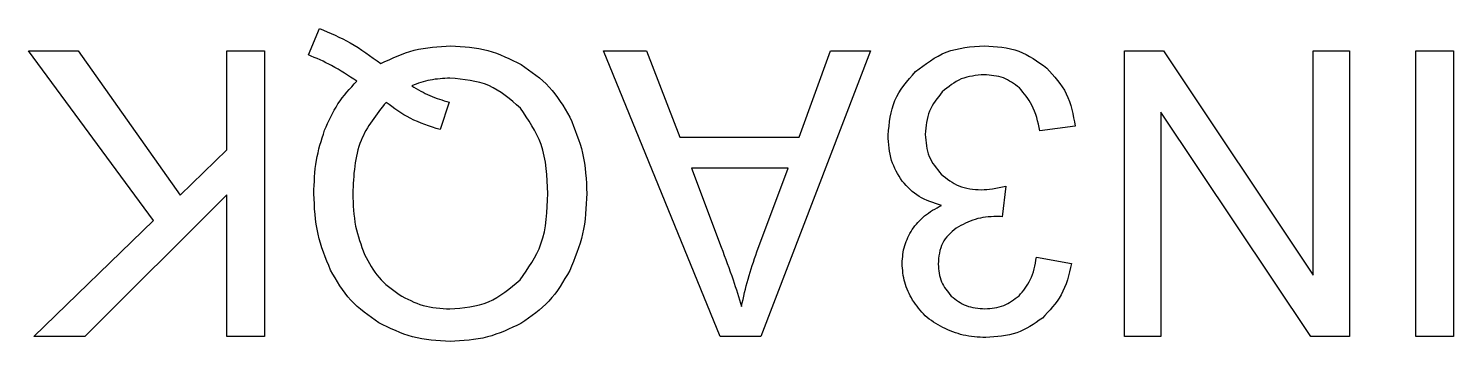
# Model space of a CAD drawing. Header units: millimetres. Extents: x -5.5 to 6.4, y -1.1 to 1.5.
import ezdxf

# ---------------------------------------------------------------- set-up
doc = ezdxf.new("R2010")
doc.units = ezdxf.units.MM
doc.layers.get('0').update_dxf_attribs({"linetype": 'CONTINUOUS'})

msp = doc.modelspace()

# ---------------------------------------------------------------- linework, layer by layer
for p, q in [((-3.179, 1.274), (-3.086, 1.495)), ((-1.996, 0.876), (-2.072, 0.646)), ((3.266, 0.675), (2.971, 0.636)), ((0.855, 0.323), (0.041, 0.323)), ((0.041, 0.323), (0.291, -0.342)), ((0.591, -0.381), (0.855, 0.323)), ((2.685, 0.172), (2.652, -0.086)), ((2.942, -0.427), (3.237, -0.479))]:
    msp.add_line(p, q)
for points in [[(-3.548, 1.309), (-3.548, -1.091), (-3.865, -1.091), (-3.865, 0.099), (-5.057, -1.091), (-5.487, -1.091), (-4.481, -0.119), (-5.532, 1.309), (-5.113, 1.309), (-4.258, 0.094), (-3.865, 0.477), (-3.865, 1.309)], [(1.547, 1.309), (0.625, -1.091), (0.283, -1.091), (-0.699, 1.309), (-0.337, 1.309), (-0.057, 0.582), (0.946, 0.582), (1.21, 1.309)], [(5.573, 1.309), (5.573, -1.091), (5.247, -1.091), (3.986, 0.793), (3.986, -1.091), (3.682, -1.091), (3.682, 1.309), (4.008, 1.309), (5.268, -0.577), (5.268, 1.309)], [(6.447, 1.309), (6.447, -1.091), (6.129, -1.091), (6.129, 1.309)]]:
    msp.add_lwpolyline(points, close=True)
for points, knots in [([(-3.086, 1.495), (-2.998, 1.458), (-2.814, 1.381), (-2.654, 1.262), (-2.57, 1.201)], [0, 0, 0, 0, 0.028491, 0.05958306, 0.05958306, 0.05958306, 0.05958306]), ([(-2.57, 1.201), (-2.478, 1.244), (-2.292, 1.332), (-2.085, 1.344), (-1.981, 1.35)], [0, 0, 0, 0, 0.03021794, 0.0613014, 0.0613014, 0.0613014, 0.0613014]), ([(-1.981, 1.35), (-1.875, 1.343), (-1.668, 1.331), (-1.482, 1.238), (-1.39, 1.192)], [0, 0, 0, 0, 0.03131153, 0.06172417, 0.06172417, 0.06172417, 0.06172417]), ([(1.924, 1.133), (2.007, 1.196), (2.178, 1.327), (2.393, 1.343), (2.503, 1.351)], [0, 0, 0, 0, 0.03069186, 0.06316032, 0.06316032, 0.06316032, 0.06316032]), ([(2.503, 1.351), (2.603, 1.344), (2.796, 1.331), (2.952, 1.218), (3.028, 1.163)], [0, 0, 0, 0, 0.02929596, 0.05675799, 0.05675799, 0.05675799, 0.05675799]), ([(-2.772, 1.052), (-2.841, 1.098), (-2.97, 1.184), (-3.113, 1.246), (-3.179, 1.274)], [0, 0, 0, 0, 0.02499758, 0.04653086, 0.04653086, 0.04653086, 0.04653086]), ([(-1.39, 1.192), (-1.306, 1.134), (-1.138, 1.017), (-1.034, 0.84), (-0.981, 0.75)], [0, 0, 0, 0, 0.03014088, 0.0608264, 0.0608264, 0.0608264, 0.0608264]), ([(1.694, 0.6), (1.704, 0.701), (1.723, 0.903), (1.857, 1.056), (1.924, 1.133)], [0, 0, 0, 0, 0.02959812, 0.05932234, 0.05932234, 0.05932234, 0.05932234]), ([(2.502, 1.107), (2.435, 1.101), (2.303, 1.09), (2.201, 1.005), (2.15, 0.963)], [0, 0, 0, 0, 0.01950996, 0.038768, 0.038768, 0.038768, 0.038768]), ([(2.799, 0.997), (2.755, 1.029), (2.667, 1.095), (2.557, 1.103), (2.502, 1.107)], [0, 0, 0, 0, 0.01586374, 0.03228469, 0.03228469, 0.03228469, 0.03228469]), ([(3.028, 1.163), (3.09, 1.095), (3.217, 0.955), (3.25, 0.77), (3.266, 0.675)], [0, 0, 0, 0, 0.02712318, 0.05529613, 0.05529613, 0.05529613, 0.05529613]), ([(-3.043, 0.64), (-3.009, 0.716), (-2.942, 0.869), (-2.828, 0.991), (-2.772, 1.052)], [0, 0, 0, 0, 0.02483859, 0.04964074, 0.04964074, 0.04964074, 0.04964074]), ([(-1.989, 1.078), (-2.045, 1.075), (-2.155, 1.07), (-2.259, 1.033), (-2.31, 1.014)], [0, 0, 0, 0, 0.01661161, 0.03288463, 0.03288463, 0.03288463, 0.03288463]), ([(-2.31, 1.014), (-2.26, 0.984), (-2.161, 0.925), (-2.05, 0.893), (-1.996, 0.876)], [0, 0, 0, 0, 0.01739692, 0.03442951, 0.03442951, 0.03442951, 0.03442951]), ([(-1.397, 0.827), (-1.481, 0.9), (-1.65, 1.049), (-1.875, 1.068), (-1.989, 1.078)], [0, 0, 0, 0, 0.03238367, 0.06577954, 0.06577954, 0.06577954, 0.06577954]), ([(2.15, 0.963), (2.109, 0.912), (2.024, 0.808), (2.013, 0.674), (2.007, 0.606)], [0, 0, 0, 0, 0.01937667, 0.03926517, 0.03926517, 0.03926517, 0.03926517]), ([(2.971, 0.636), (2.954, 0.71), (2.924, 0.844), (2.837, 0.95), (2.799, 0.997)], [0, 0, 0, 0, 0.02261263, 0.04050652, 0.04050652, 0.04050652, 0.04050652]), ([(-2.526, 0.875), (-2.607, 0.773), (-2.786, 0.549), (-2.799, 0.263), (-2.806, 0.107)], [0, 0, 0, 0, 0.0382434, 0.08360239, 0.08360239, 0.08360239, 0.08360239]), ([(-2.072, 0.646), (-2.158, 0.673), (-2.322, 0.725), (-2.46, 0.827), (-2.526, 0.875)], [0, 0, 0, 0, 0.02685451, 0.05111256, 0.05111256, 0.05111256, 0.05111256]), ([(-1.166, 0.109), (-1.171, 0.251), (-1.182, 0.513), (-1.33, 0.729), (-1.397, 0.827)], [0, 0, 0, 0, 0.0417812, 0.07687476, 0.07687476, 0.07687476, 0.07687476]), ([(-0.981, 0.75), (-0.94, 0.651), (-0.854, 0.445), (-0.843, 0.223), (-0.838, 0.109)], [0, 0, 0, 0, 0.03213556, 0.06621239, 0.06621239, 0.06621239, 0.06621239]), ([(-3.133, 0.107), (-3.13, 0.201), (-3.124, 0.383), (-3.07, 0.557), (-3.043, 0.64)], [0, 0, 0, 0, 0.02822767, 0.05426862, 0.05426862, 0.05426862, 0.05426862]), ([(1.812, 0.213), (1.778, 0.269), (1.706, 0.388), (1.698, 0.527), (1.694, 0.6)], [0, 0, 0, 0, 0.0195301, 0.04103583, 0.04103583, 0.04103583, 0.04103583]), ([(2.007, 0.606), (2.012, 0.542), (2.022, 0.417), (2.101, 0.319), (2.14, 0.271)], [0, 0, 0, 0, 0.01881417, 0.0367776, 0.0367776, 0.0367776, 0.0367776]), ([(2.14, 0.271), (2.188, 0.233), (2.286, 0.154), (2.412, 0.145), (2.477, 0.14)], [0, 0, 0, 0, 0.01801501, 0.03696661, 0.03696661, 0.03696661, 0.03696661]), ([(2.143, 0.009), (2.077, 0.029), (1.948, 0.067), (1.857, 0.165), (1.812, 0.213)], [0, 0, 0, 0, 0.02036064, 0.03946991, 0.03946991, 0.03946991, 0.03946991]), ([(2.477, 0.14), (2.508, 0.142), (2.579, 0.146), (2.647, 0.163), (2.685, 0.172)], [0, 0, 0, 0, 0.00940812, 0.02108801, 0.02108801, 0.02108801, 0.02108801]), ([(-2.993, -0.534), (-3.034, -0.435), (-3.118, -0.229), (-3.128, -0.007), (-3.133, 0.107)], [0, 0, 0, 0, 0.03199633, 0.06604428, 0.06604428, 0.06604428, 0.06604428]), ([(-2.806, 0.107), (-2.803, 0.015), (-2.797, -0.16), (-2.736, -0.324), (-2.707, -0.402)], [0, 0, 0, 0, 0.02741084, 0.0521669, 0.0521669, 0.0521669, 0.0521669]), ([(-1.4, -0.617), (-1.332, -0.52), (-1.18, -0.303), (-1.171, -0.037), (-1.166, 0.109)], [0, 0, 0, 0, 0.03502562, 0.07772737, 0.07772737, 0.07772737, 0.07772737]), ([(-0.838, 0.109), (-0.844, -0.006), (-0.854, -0.23), (-0.94, -0.437), (-0.982, -0.538)], [0, 0, 0, 0, 0.03411967, 0.06670021, 0.06670021, 0.06670021, 0.06670021]), ([(1.896, -0.194), (1.928, -0.153), (1.996, -0.068), (2.093, -0.018), (2.143, 0.009)], [0, 0, 0, 0, 0.01544494, 0.03231276, 0.03231276, 0.03231276, 0.03231276]), ([(2.605, -0.083), (2.544, -0.087), (2.424, -0.095), (2.318, -0.153), (2.266, -0.181)], [0, 0, 0, 0, 0.01805318, 0.03567023, 0.03567023, 0.03567023, 0.03567023]), ([(2.652, -0.086), (2.643, -0.085), (2.628, -0.084), (2.612, -0.083), (2.605, -0.083)], [0, 0, 0, 0, 0.002671644, 0.004760544, 0.004760544, 0.004760544, 0.004760544]), ([(1.812, -0.478), (1.816, -0.427), (1.823, -0.326), (1.872, -0.238), (1.896, -0.194)], [0, 0, 0, 0, 0.01500267, 0.02985272, 0.02985272, 0.02985272, 0.02985272]), ([(2.266, -0.181), (2.222, -0.22), (2.131, -0.3), (2.12, -0.421), (2.115, -0.484)], [0, 0, 0, 0, 0.01683521, 0.03503258, 0.03503258, 0.03503258, 0.03503258]), ([(0.291, -0.342), (0.326, -0.433), (0.387, -0.597), (0.439, -0.765), (0.462, -0.839)], [0, 0, 0, 0, 0.02933727, 0.05261026, 0.05261026, 0.05261026, 0.05261026]), ([(-2.707, -0.402), (-2.671, -0.47), (-2.599, -0.605), (-2.477, -0.696), (-2.417, -0.74)], [0, 0, 0, 0, 0.02286316, 0.04501948, 0.04501948, 0.04501948, 0.04501948]), ([(0.462, -0.839), (0.479, -0.762), (0.513, -0.607), (0.565, -0.457), (0.591, -0.381)], [0, 0, 0, 0, 0.02365567, 0.04766474, 0.04766474, 0.04766474, 0.04766474]), ([(1.9, -0.787), (1.874, -0.738), (1.824, -0.641), (1.816, -0.532), (1.812, -0.478)], [0, 0, 0, 0, 0.01639405, 0.03246479, 0.03246479, 0.03246479, 0.03246479]), ([(2.795, -0.751), (2.83, -0.708), (2.907, -0.613), (2.93, -0.492), (2.942, -0.427)], [0, 0, 0, 0, 0.01646291, 0.03610581, 0.03610581, 0.03610581, 0.03610581]), ([(3.237, -0.479), (3.215, -0.571), (3.173, -0.746), (3.05, -0.876), (2.991, -0.938)], [0, 0, 0, 0, 0.02774227, 0.05288455, 0.05288455, 0.05288455, 0.05288455]), ([(-2.587, -0.976), (-2.67, -0.918), (-2.839, -0.801), (-2.942, -0.623), (-2.993, -0.534)], [0, 0, 0, 0, 0.03019841, 0.06073467, 0.06073467, 0.06073467, 0.06073467]), ([(-0.982, -0.538), (-1.035, -0.629), (-1.138, -0.808), (-1.308, -0.924), (-1.392, -0.982)], [0, 0, 0, 0, 0.03103582, 0.06111275, 0.06111275, 0.06111275, 0.06111275]), ([(2.115, -0.484), (2.119, -0.535), (2.128, -0.637), (2.193, -0.714), (2.225, -0.753)], [0, 0, 0, 0, 0.01506745, 0.02964351, 0.02964351, 0.02964351, 0.02964351]), ([(-1.989, -0.861), (-1.876, -0.851), (-1.654, -0.832), (-1.484, -0.688), (-1.4, -0.617)], [0, 0, 0, 0, 0.03306004, 0.06517686, 0.06517686, 0.06517686, 0.06517686]), ([(-2.417, -0.74), (-2.351, -0.775), (-2.217, -0.847), (-2.066, -0.856), (-1.989, -0.861)], [0, 0, 0, 0, 0.02215964, 0.04493078, 0.04493078, 0.04493078, 0.04493078]), ([(2.153, -1.017), (2.101, -0.987), (2.001, -0.928), (1.933, -0.833), (1.9, -0.787)], [0, 0, 0, 0, 0.01766941, 0.03453563, 0.03453563, 0.03453563, 0.03453563]), ([(2.225, -0.753), (2.265, -0.784), (2.348, -0.848), (2.454, -0.855), (2.508, -0.859)], [0, 0, 0, 0, 0.0148852, 0.03086534, 0.03086534, 0.03086534, 0.03086534]), ([(2.508, -0.859), (2.563, -0.855), (2.669, -0.847), (2.753, -0.782), (2.795, -0.751)], [0, 0, 0, 0, 0.015987, 0.0312146, 0.0312146, 0.0312146, 0.0312146]), ([(2.991, -0.938), (2.922, -0.986), (2.778, -1.084), (2.605, -1.095), (2.515, -1.101)], [0, 0, 0, 0, 0.02471731, 0.05118529, 0.05118529, 0.05118529, 0.05118529]), ([(-1.987, -1.134), (-2.095, -1.128), (-2.305, -1.116), (-2.494, -1.022), (-2.587, -0.976)], [0, 0, 0, 0, 0.03184207, 0.06254261, 0.06254261, 0.06254261, 0.06254261]), ([(-1.392, -0.982), (-1.485, -1.026), (-1.673, -1.117), (-1.881, -1.128), (-1.987, -1.134)], [0, 0, 0, 0, 0.03040442, 0.06196495, 0.06196495, 0.06196495, 0.06196495]), ([(2.515, -1.101), (2.451, -1.098), (2.325, -1.091), (2.21, -1.042), (2.153, -1.017)], [0, 0, 0, 0, 0.01898504, 0.0374161, 0.0374161, 0.0374161, 0.0374161])]:
    msp.add_open_spline(points, degree=3, knots=knots)

doc.saveas('drawing.dxf')
